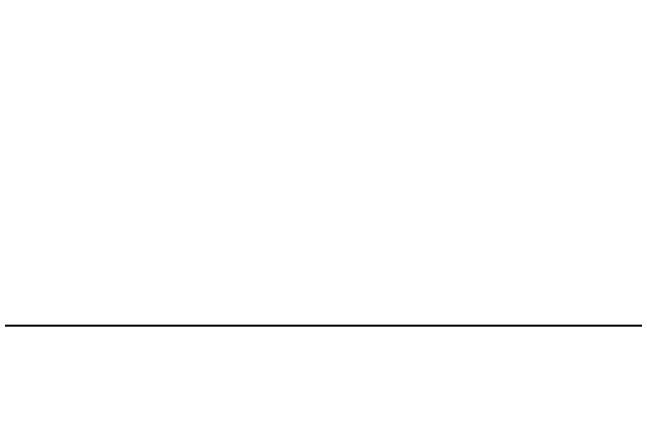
# Model space of a CAD drawing. Extents: x -13 to 102, y 0 to 99.
# Drawn here: x 16.67 to 31.49, y -0.33 to 9.54 of the extents above; entities that cross this region are included whole.
import ezdxf

# ---------------------------------------------------------------- set-up
doc = ezdxf.new("R2010")
doc.units = 0
doc.layers.get('DEFPOINTS').update_dxf_attribs({"linetype": 'CONTINUOUS'})
doc.layers.add('SOLDER_TOP_ART', color=18, linetype='CONTINUOUS')
doc.dimstyles.get("Standard").update_dxf_attribs({"dimtxt": 3, "dimasz": 3, "dimexe": 0.18, "dimexo": 0, "dimgap": 1.5, "dimtad": 0, "dimtih": 1, "dimtoh": 1, "dimzin": 0, "dimcen": 0.09, "dimazin": 3, "dimtfac": 1, "dimtofl": 0, "dimtmove": 0, "dimatfit": 3})

# ---------------------------------------------------------------- blocks, each defined once
blk = doc.blocks.new('*U174')
at = {"layer": 'SOLDER_TOP_ART', "color": 0, "linetype": 'CONTINUOUS'}
blk.add_text('88.00', height=3, dxfattribs=at).set_placement((39.771, 0.605))
blk = doc.blocks.new('*D168')
at = {"layer": 'DEFPOINTS', "color": 0, "linetype": 'CONTINUOUS'}
for p in [(1, 82.538), (89, 61.962), (89, 2.079)]:
    blk.add_point(p, dxfattribs=at)
at = {"layer": 'SOLDER_TOP_ART', "color": 0, "linetype": 'CONTINUOUS'}
for p, q in [((1, 82.538), (1, 1.899)), ((89, 61.962), (89, 1.899)), ((4, 2.079), (38.441, 2.079)), ((86, 2.079), (51.559, 2.079))]:
    blk.add_line(p, q, dxfattribs=at)
for points in [[(4, 2.579), (4, 1.579), (1, 2.079)], [(86, 2.579), (86, 1.579), (89, 2.079)]]:
    blk.add_solid(points, dxfattribs=at)
at = {"layer": 'SOLDER_TOP_ART', "linetype": 'CONTINUOUS'}
blk.add_blockref('*U174', (0, 0), dxfattribs=at)

msp = doc.modelspace()

# ---------------------------------------------------------------- dimensions: what is measured, and where the dimension line sits
at = {"layer": 'SOLDER_TOP_ART', "linetype": 'CONTINUOUS'}
dim = msp.add_linear_dim(base=(89, 2.079174), p1=(1, 82.5381), p2=(89, 61.9619), dimstyle='Standard', dxfattribs=at)
dim.commit()
dim.dimension.update_dxf_attribs({"geometry": '*D168', "text_midpoint": (45, 2.079174)})

doc.saveas('drawing.dxf')
